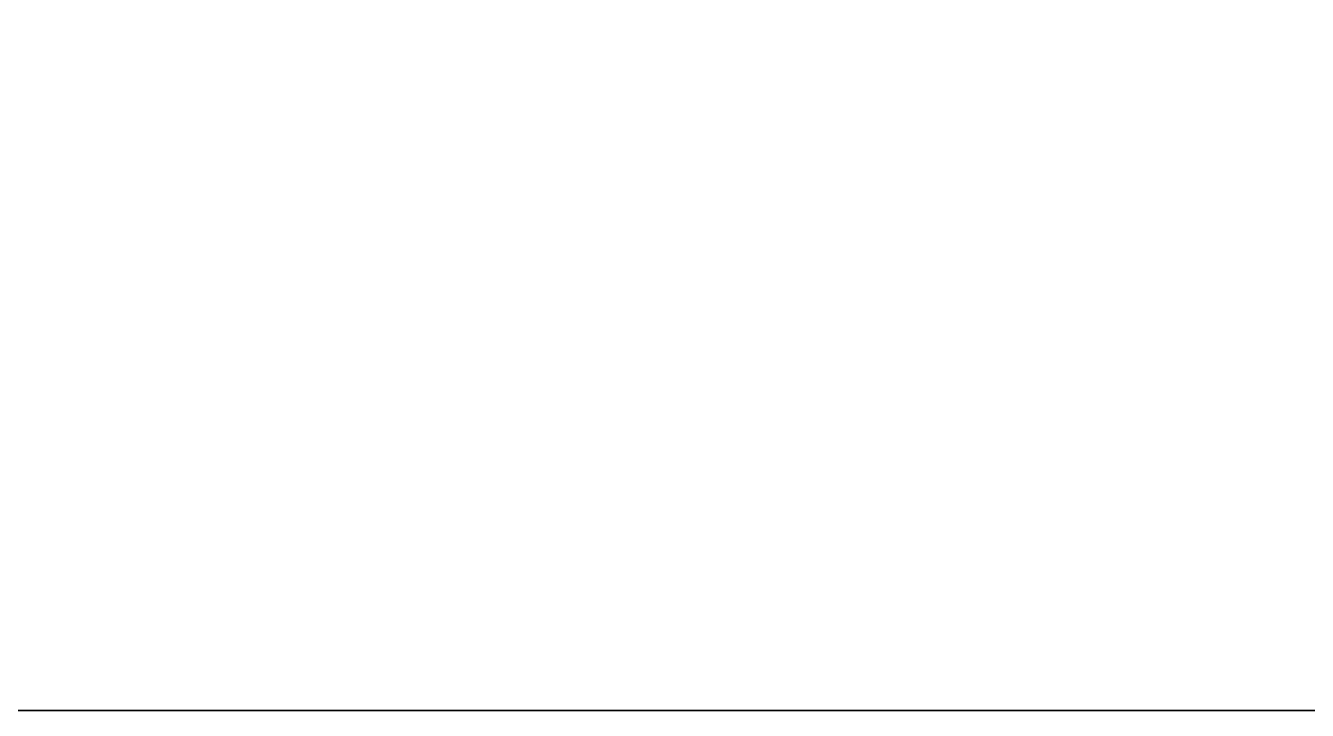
# Model space of a CAD drawing. Extents: x -469 to 3226, y 1395 to 4288.
# Drawn here: x 2434 to 2689.6, y 1395 to 1531.5 of the extents above; entities that cross this region are included whole.
import ezdxf

# ---------------------------------------------------------------- set-up
doc = ezdxf.new("R2010")
doc.units = 0
doc.layers.add('LAYER0', color=7, linetype='CONTINUOUS')
doc.layers.add('LAYER1', color=7, linetype='CONTINUOUS')

msp = doc.modelspace()

# ---------------------------------------------------------------- linework, layer by layer
at = {"layer": 'LAYER0', "invisible_edges": 1}
for points in [[(3116.174, 4288.024, -5), (-468.8259, 1395.024, -5), (-468.8259, 4288.024, -5), (3116.174, 4288.024, -5)], [(-468.8259, 1395.024, -5), (3116.174, 4288.024, -5), (3116.174, 1395.024, -5), (-468.8259, 1395.024, -5)], [(3116.174, 1395.024), (-468.8259, 4288.024), (-468.8259, 1395.024), (3116.174, 1395.024)], [(-468.8259, 4288.024), (3116.174, 1395.024), (3116.174, 4288.024), (-468.8259, 4288.024)], [(3116.174, 1395.024), (-468.8259, 1395.024, -5), (3116.174, 1395.024, -5), (3116.174, 1395.024)], [(-468.8259, 1395.024, -5), (3116.174, 1395.024), (-468.8259, 1395.024), (-468.8259, 1395.024, -5)]]:
    msp.add_3dface(points, dxfattribs=at)
at = {"layer": 'LAYER1'}
for points, invisible_edges in [([(-468.8259, 1395.024), (-318.8259, 1545.024), (3116.174, 1395.024), (-468.8259, 1395.024)], 3), ([(3116.174, 1395.024), (-318.8259, 1545.024), (2966.174, 1545.024), (3116.174, 1395.024)], 5), ([(-468.8259, 1395.024, 2430), (1126.174, 1395.024, 2198), (3116.174, 1395.024, 2430), (-468.8259, 1395.024, 2430)], 3), ([(3116.174, 1395.024), (2346.174, 1395.024, 1008), (-468.8259, 1395.024), (3116.174, 1395.024)], 3), ([(2346.174, 1395.024, 2198), (3116.174, 1395.024, 2430), (1126.174, 1395.024, 2198), (2346.174, 1395.024, 2198)], 3), ([(2346.174, 1395.024, 1008), (3116.174, 1395.024, 2430), (2346.174, 1395.024, 2198), (2346.174, 1395.024, 1008)], 3), ([(2346.174, 1395.024, 1008), (3116.174, 1395.024), (3116.174, 1395.024, 2430), (2346.174, 1395.024, 1008)], 5)]:
    msp.add_3dface(points, dxfattribs=dict(at, invisible_edges=invisible_edges))

doc.saveas('drawing.dxf')
